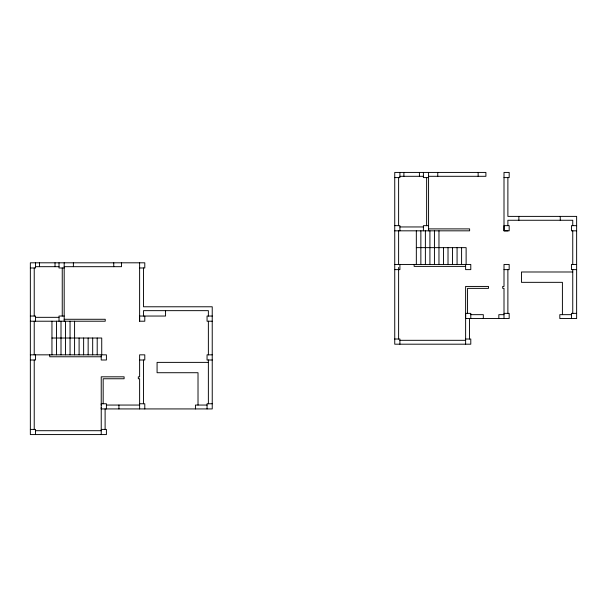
<?xml version="1.0" encoding="UTF-8"?>
<svg xmlns="http://www.w3.org/2000/svg" width="607" height="607" viewBox="0 0 607 607"><rect width="100%" height="100%" fill="white"/><g stroke="black" fill="none" stroke-linecap="round" stroke-linejoin="round"><path stroke-width="0.91" d="M101.232 434.574L101.232 376.818L124.101 376.818L124.101 378.76L103.175 378.76L103.175 403.761M101.232 407.638L101.232 408.928L212.245 408.928L212.23 306.778L143.495 306.778L143.495 267.983M101.232 405.051L101.232 403.761L106.407 403.761L106.407 408.928M30.35 354.837L106.407 354.837L106.407 360.004L101.232 360.004L101.232 354.837M144.792 316.042L144.792 321.217L139.618 321.217L139.618 262.808M143.495 403.761L143.495 360.004M465.622 344.192L465.622 286.436L488.483 286.436L488.483 288.371L467.557 288.371L467.557 313.371M469.499 339.017L469.499 318.546M507.884 313.371L507.884 269.622M399.907 176.303L423.398 176.303M428.572 176.303L485.904 176.303L485.904 172.426L394.74 172.426L394.74 344.192L470.789 344.192L470.789 339.017L465.622 339.017M394.74 177.593L399.907 177.593L399.907 172.426M428.572 177.593L423.398 177.593L423.398 172.426M504.007 177.593L509.174 177.593L509.174 172.426L504.007 172.426L504.007 230.827L509.174 230.827L509.174 225.66L504.007 225.66L504.007 230.827L507.884 230.827M394.74 225.66L399.907 225.66L399.907 230.827M428.572 225.66L423.398 225.66L423.398 230.827M576.65 225.66L571.46 225.66L571.46 230.827L576.635 230.827M399.907 226.95L423.398 226.95M428.572 228.892L469.621 228.892L469.621 230.827L394.74 230.827M416.334 247.641L466.123 247.641L466.123 264.447M394.74 264.447L470.789 264.447L470.789 269.622L465.622 269.622L465.622 264.447M576.612 264.447L571.445 264.447L571.445 269.622L576.612 269.622M465.622 266.39L414.133 266.39L414.133 264.447M35.525 266.685L59.016 266.685M64.183 266.685L121.514 266.685L121.514 262.808M30.35 267.983L35.525 267.983L35.525 262.808M64.183 267.983L59.016 267.983L59.016 262.808M139.618 267.983L144.792 267.983L144.792 262.808L30.35 262.808L30.35 434.574L106.407 434.574L106.407 429.407L101.232 429.407M394.74 269.622L399.907 269.622L399.907 264.447M504.007 269.622L509.174 269.622L509.174 264.447L504.007 264.447L504.007 286.436L502.71 286.436L502.71 288.371L504.007 288.371L504.007 318.546M572.75 271.989L521.459 271.989L521.459 282.338L562.408 282.338L562.408 314.661M504.007 313.371L509.174 313.371L509.174 318.546L465.622 318.546L465.622 313.371L470.789 313.371L470.789 318.546M576.612 313.371L571.445 313.371L571.445 318.546M470.789 314.661L483.316 314.661L483.316 318.546M504.007 314.661L498.833 314.661L498.833 318.546M571.445 314.661L559.821 314.661L559.821 318.546L576.635 318.546L576.635 216.388L507.884 216.388L507.884 177.593M30.35 316.042L35.525 316.042L35.525 321.217M64.183 316.042L59.016 316.042L59.016 321.217M139.618 316.042L165.559 316.042L165.559 310.655M212.245 316.042L207.055 316.042L207.055 321.217L212.245 321.217M35.525 317.332L59.016 317.332M64.183 319.274L105.231 319.274L105.231 321.217L30.35 321.217M51.952 338.023L101.733 338.023L101.733 354.837M394.74 339.017L399.907 339.017L399.907 344.192M399.907 340.315L465.622 340.315M212.23 354.837L207.055 354.837L207.055 360.004L212.23 360.004M101.232 356.772L49.744 356.772L49.744 354.837M30.35 360.004L35.525 360.004L35.525 354.837M139.618 360.004L144.792 360.004L144.792 354.837L139.618 354.837L139.618 376.818L138.32 376.818L138.32 378.76L139.618 378.76L139.618 408.928M208.368 362.379L157.076 362.379L157.076 372.721L198.019 372.721L198.019 405.051M139.618 403.761L144.792 403.761L144.792 408.928M212.23 403.761L207.055 403.761L207.055 408.928M106.407 405.051L139.618 405.051M207.055 405.051L195.439 405.051L195.439 408.928M30.35 429.407L35.525 429.407L35.525 434.574M35.525 430.697L101.232 430.697M572.75 225.66L572.75 220.265L507.884 220.265L507.884 225.546M572.75 230.827L572.75 264.447M572.75 269.622L572.75 313.371M560.253 216.388L560.253 220.265M518.871 216.388L518.871 220.265M478.141 172.426L478.141 176.303M461.593 247.641L461.593 264.447M457.071 247.641L457.071 264.447M452.541 247.641L452.541 264.447M448.019 247.641L448.019 264.447M443.489 247.641L443.489 264.447M438.967 230.827L438.967 264.447M437.768 172.426L437.768 176.303M434.437 230.827L434.437 264.447M429.915 230.827L429.915 264.447M428.572 172.426L428.572 230.827M426.63 177.593L426.63 225.66M425.386 230.827L425.386 264.447M420.863 230.827L420.863 264.447M419.414 172.426L419.414 176.303M416.334 230.827L416.334 264.447M403.898 172.426L403.898 176.303M398.617 177.593L398.617 225.66M398.617 230.827L398.617 264.447M398.617 267.467L398.617 339.017M208.368 316.042L208.368 310.655L143.495 310.655L143.495 316.042M208.368 321.217L208.368 354.837M208.368 360.004L208.368 403.761M139.618 317.332L139.618 321.217M118.926 405.051L118.926 408.928M113.752 262.808L113.752 266.685M105.11 408.928L105.11 429.407M97.203 338.023L97.203 354.837M92.681 338.023L92.681 354.837M88.152 338.023L88.152 354.837M83.629 338.023L83.629 354.837M79.1 338.023L79.1 354.837M74.578 321.217L74.578 354.837M73.379 262.808L73.379 266.685M70.048 321.217L70.048 354.837M65.526 321.217L65.526 354.837M64.183 262.808L64.183 321.217M62.248 267.983L62.248 316.042M61.004 321.217L61.004 354.837M56.474 321.217L56.474 354.837M55.025 262.808L55.025 266.685M51.952 321.217L51.952 354.837M39.508 262.808L39.508 266.685M34.227 267.983L34.227 316.042M34.227 321.217L34.227 354.837M34.227 360.004L34.227 429.407"/></g></svg>
